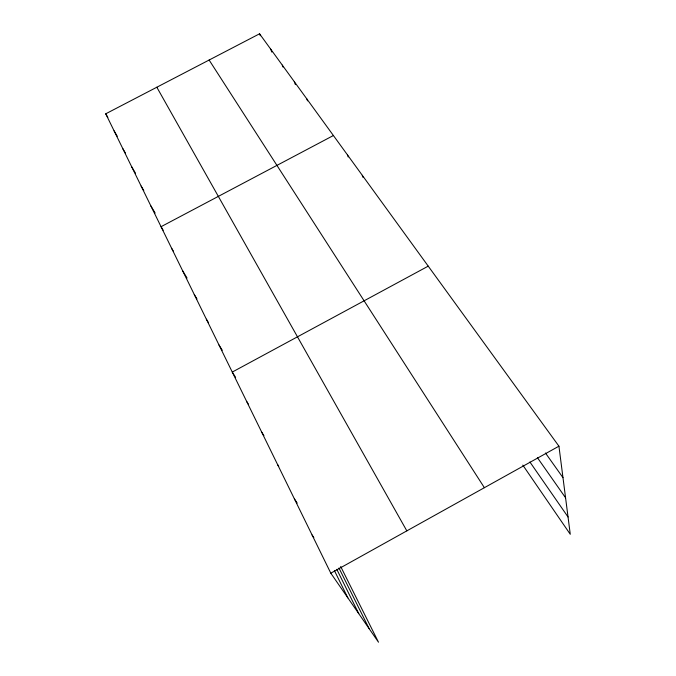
<?xml version="1.0" encoding="UTF-8"?>
<svg xmlns="http://www.w3.org/2000/svg" width="676" height="676" viewBox="0 0 676 676"><rect width="100%" height="100%" fill="white"/><g stroke="black" fill="none" stroke-linecap="round" stroke-linejoin="round"><path stroke-width="1.01" d="M330.809 573.189L558.934 446.194L259.559 33.8L105.735 113.805L330.809 573.189L378.492 642.2L340.67 566.496M428.229 266.15L232.274 372.07L235.611 377.385M333.403 135.521L161.049 226.697L163.178 230.229M545.464 453.021L562.981 477.662M537.403 457.66L565.567 497.789M529.908 461.995L568.043 516.979M522.81 465.113L570.265 534.277L558.934 446.194M312.075 534.953L313.841 537.564M294.364 498.803L297.195 503.088M277.599 464.581L278.723 466.313M209.121 60.029L484.388 487.7M261.705 432.141L263.927 435.614M246.613 401.35L248.312 404.02M219.016 345.005L222.294 350.278M206.357 319.182L208.563 322.748M194.274 294.508L196.969 298.91M182.714 270.915L187.049 278.039M171.653 248.337L173.284 251.033M150.883 205.952L155.142 213.058M141.132 186.044L143.794 190.505M131.761 166.913L135.479 173.183M122.745 148.526L125.406 153.021M114.083 130.831L117.269 136.239M105.735 113.805L107.856 117.413M156.824 87.229L406.834 530.871M338.955 568.026L369.147 628.672M336.792 569.336L358.77 613.647M334.375 570.527L347.87 597.88M259.559 33.8L260.302 35.743M270.704 49.162L271.811 52.086M282.289 65.116L283.007 67.068M294.322 81.686L295.387 84.618M306.828 98.916L307.521 100.868M347.532 154.99L348.199 156.984M362.277 175.295L362.919 177.289"/></g></svg>
